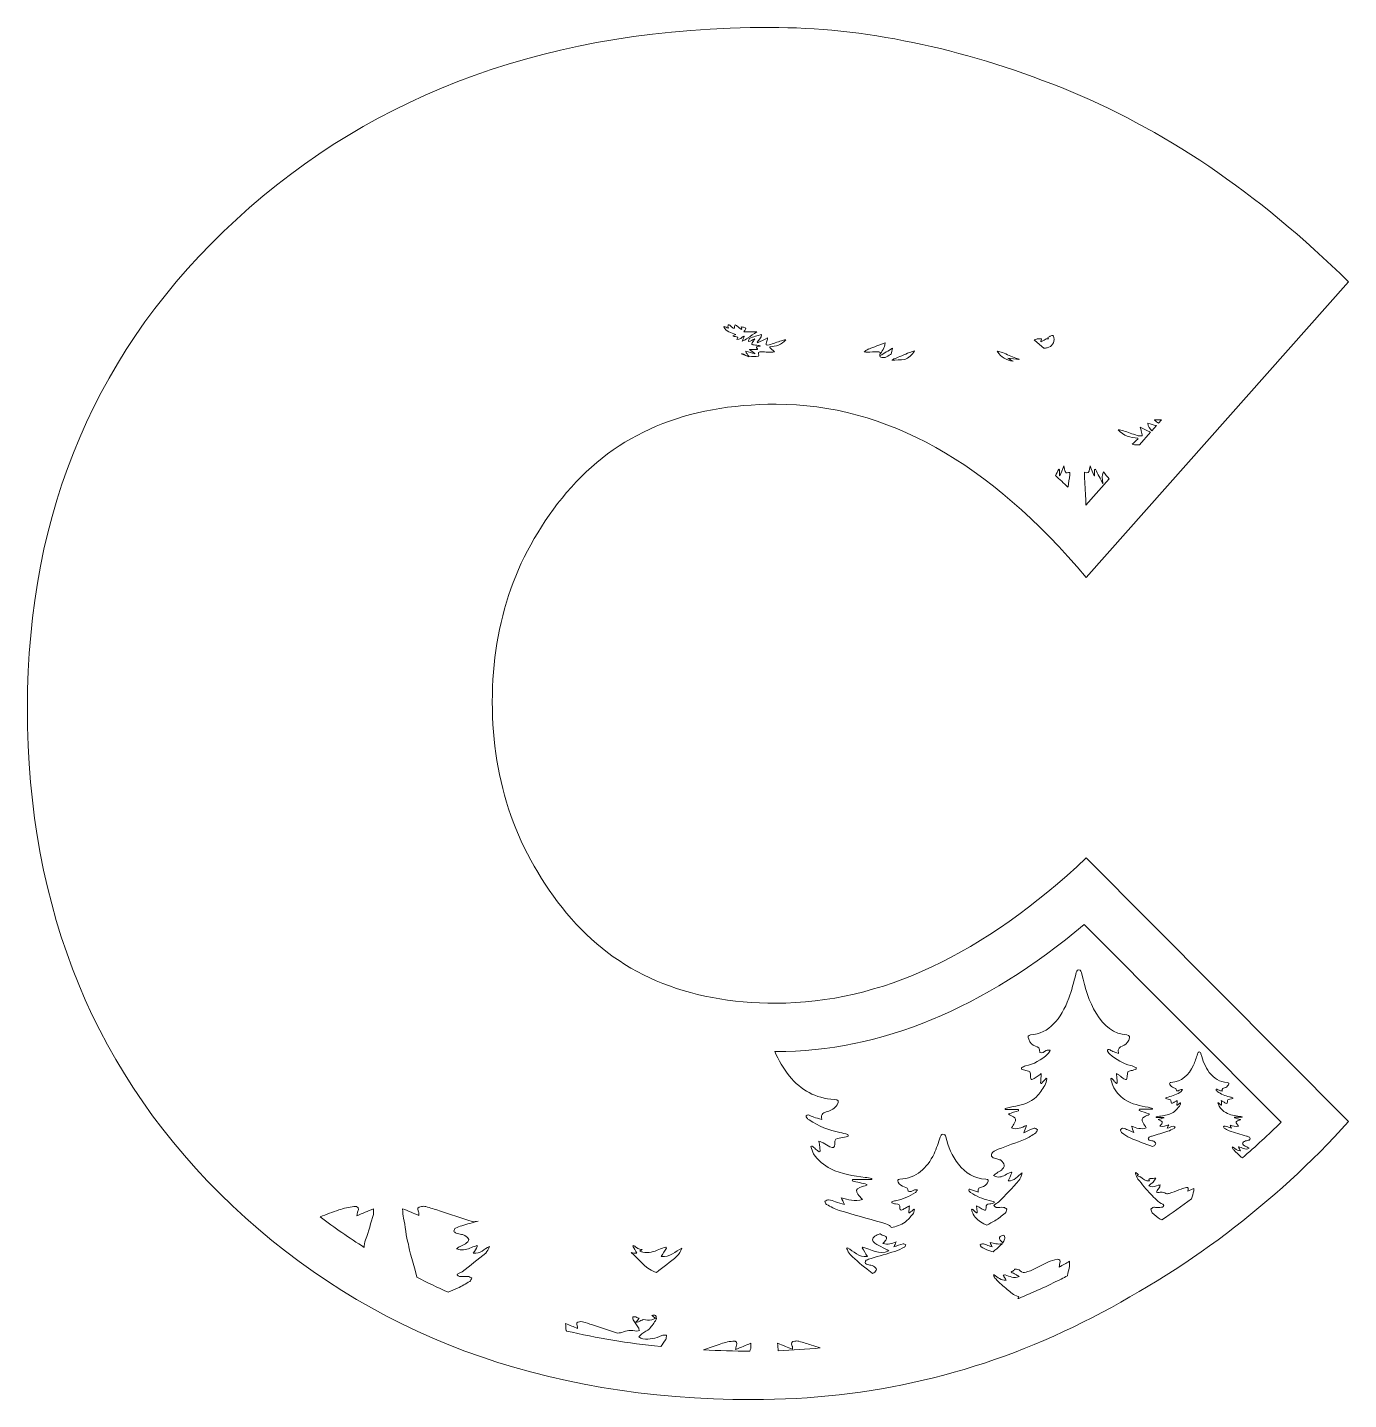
# Model space of a CAD drawing. Header units: millimetres. Extents: x 34 to 236, y -119 to -9.
# Drawn here: x 34.3 to 122.4, y -116.4 to -24.9 of the extents above; entities that cross this region are included whole.
import ezdxf

# ---------------------------------------------------------------- set-up
doc = ezdxf.new("R2010")
doc.units = ezdxf.units.MM
doc.header["$MEASUREMENT"] = 0
doc.layers.add('Layer 2', color=7, linetype='Continuous')

msp = doc.modelspace()

# ---------------------------------------------------------------- linework, layer by layer
at = {"layer": 'Layer 2', "lineweight": 0}
for points, knots in [([(84.255, -89.977), (78.249, -89.977), (73.592, -87.976), (70.285, -83.973), (66.977, -79.97), (65.323, -75.273), (65.323, -69.882), (65.323, -64.492), (66.977, -59.834), (70.285, -55.91), (73.592, -51.986), (78.249, -50.023), (84.255, -50.023), (91.567, -50.023), (98.465, -53.876), (104.95, -61.58), (104.95, -61.58), (122.446, -41.863), (122.446, -41.863), (116.396, -35.901), (110.009, -31.581), (103.285, -28.905), (96.561, -26.228), (90.087, -24.89), (83.863, -24.89), (69.414, -24.89), (57.543, -29.157), (48.252, -37.692), (38.959, -46.228), (34.314, -57.089), (34.314, -70.277), (34.314, -83.8), (38.873, -94.871), (47.991, -103.489), (57.108, -112.108), (68.674, -116.416), (82.688, -116.416), (90.522, -116.416), (97.867, -114.697), (104.722, -111.26), (111.576, -107.822), (117.484, -103.36), (122.446, -97.877), (122.446, -97.877), (104.95, -80.275), (104.95, -80.275), (98.117, -86.744), (91.218, -89.977), (84.255, -89.977)], [0, 0, 0, 0, 1, 1, 1, 2, 2, 2, 3, 3, 3, 4, 4, 4, 5, 5, 5, 6, 6, 6, 7, 7, 7, 8, 8, 8, 9, 9, 9, 10, 10, 10, 11, 11, 11, 12, 12, 12, 13, 13, 13, 14, 14, 14, 15, 15, 15, 16, 16, 16, 16]), ([(81.386, -45.486), (81.384, -45.474), (81.383, -45.463), (81.381, -45.451), (81.44, -45.422), (81.499, -45.394), (81.565, -45.361), (81.404, -45.304), (81.25, -45.257), (81.102, -45.194), (80.948, -45.128), (80.827, -45.023), (80.774, -44.859), (80.779, -44.851), (80.785, -44.843), (80.79, -44.834), (80.88, -44.872), (80.97, -44.91), (81.079, -44.956), (81.061, -44.904), (81.044, -44.875), (81.044, -44.846), (81.044, -44.803), (81.056, -44.76), (81.062, -44.717), (81.101, -44.73), (81.147, -44.733), (81.177, -44.757), (81.235, -44.803), (81.282, -44.865), (81.34, -44.911), (81.373, -44.937), (81.42, -44.946), (81.461, -44.963), (81.47, -44.925), (81.479, -44.887), (81.487, -44.849), (81.488, -44.843), (81.485, -44.836), (81.487, -44.831), (81.499, -44.797), (81.511, -44.764), (81.522, -44.73), (81.553, -44.741), (81.59, -44.746), (81.614, -44.765), (81.686, -44.821), (81.751, -44.884), (81.821, -44.941), (81.86, -44.973), (81.903, -45), (81.944, -45.029), (81.952, -45.023), (81.959, -45.017), (81.967, -45.011), (81.957, -44.964), (81.946, -44.915), (81.935, -44.865), (81.988, -44.874), (82.041, -44.881), (82.093, -44.892), (82.253, -44.926), (82.27, -44.971), (82.17, -45.095), (82.151, -45.12), (82.134, -45.147), (82.102, -45.192), (82.102, -45.192), (82.968, -45.192), (82.968, -45.192), (82.748, -45.339), (82.562, -45.464), (82.376, -45.588), (82.379, -45.595), (82.382, -45.601), (82.385, -45.607), (82.257, -45.688), (82.15, -45.787), (81.996, -45.817), (82.044, -45.7), (82.085, -45.598), (82.127, -45.496), (82.119, -45.491), (82.111, -45.486), (82.103, -45.481), (81.966, -45.58), (81.843, -45.707), (81.644, -45.701), (81.668, -45.643), (81.687, -45.595), (81.707, -45.543), (81.595, -45.523), (81.49, -45.504), (81.386, -45.486)], [0, 0, 0, 0, 1, 1, 1, 2, 2, 2, 3, 3, 3, 4, 4, 4, 5, 5, 5, 6, 6, 6, 7, 7, 7, 8, 8, 8, 9, 9, 9, 10, 10, 10, 11, 11, 11, 12, 12, 12, 13, 13, 13, 14, 14, 14, 15, 15, 15, 16, 16, 16, 17, 17, 17, 18, 18, 18, 19, 19, 19, 20, 20, 20, 21, 21, 21, 22, 22, 22, 23, 23, 23, 24, 24, 24, 25, 25, 25, 26, 26, 26, 27, 27, 27, 28, 28, 28, 29, 29, 29, 30, 30, 30, 31, 31, 31, 31]), ([(83.833, -46.199), (83.832, -46.214), (83.831, -46.229), (83.83, -46.244), (83.923, -46.326), (84.016, -46.409), (84.145, -46.523), (84.051, -46.538), (83.997, -46.554), (83.943, -46.553), (83.786, -46.551), (83.63, -46.541), (83.473, -46.536), (83.374, -46.532), (83.274, -46.526), (83.174, -46.531), (83.099, -46.536), (83.051, -46.569), (83.08, -46.664), (83.101, -46.732), (83.101, -46.783), (83.087, -46.824), (82.871, -46.832), (82.659, -46.847), (82.445, -46.861), (82.444, -46.86), (82.442, -46.86), (82.44, -46.86), (82.285, -46.818), (82.137, -46.753), (81.986, -46.694), (81.979, -46.675), (81.972, -46.654), (81.964, -46.629), (82.13, -46.71), (82.275, -46.78), (82.419, -46.85), (82.424, -46.842), (82.43, -46.833), (82.435, -46.824), (82.367, -46.719), (82.251, -46.638), (82.246, -46.485), (82.448, -46.546), (82.64, -46.604), (82.832, -46.661), (82.837, -46.65), (82.841, -46.638), (82.845, -46.627), (82.723, -46.546), (82.6, -46.465), (82.478, -46.384), (82.48, -46.378), (82.482, -46.373), (82.484, -46.367), (82.484, -46.367), (83.026, -46.367), (83.026, -46.367), (83.008, -46.341), (83.001, -46.328), (82.991, -46.316), (82.914, -46.219), (82.924, -46.194), (83.047, -46.171), (83.097, -46.161), (83.147, -46.152), (83.196, -46.143), (83.196, -46.135), (83.195, -46.127), (83.195, -46.12), (83.153, -46.112), (83.111, -46.103), (83.069, -46.099), (82.951, -46.085), (82.833, -46.078), (82.715, -46.06), (82.617, -46.045), (82.605, -46.009), (82.663, -45.929), (82.692, -45.889), (82.726, -45.851), (82.754, -45.81), (82.787, -45.761), (82.815, -45.71), (82.846, -45.659), (82.694, -45.711), (82.583, -45.833), (82.405, -45.841), (82.428, -45.764), (82.45, -45.694), (82.473, -45.618), (82.741, -45.535), (83.009, -45.453), (83.29, -45.366), (83.28, -45.604), (83.099, -45.725), (83.002, -45.89), (83.01, -45.902), (83.017, -45.914), (83.025, -45.926), (83.246, -45.819), (83.466, -45.711), (83.686, -45.604), (83.681, -45.71), (83.642, -45.794), (83.618, -45.882), (83.601, -45.942), (83.605, -46.008), (83.599, -46.071), (83.663, -46.07), (83.731, -46.084), (83.79, -46.065), (84.066, -45.978), (84.338, -45.879), (84.614, -45.789), (84.706, -45.759), (84.802, -45.742), (84.896, -45.719), (84.628, -46.072), (84.24, -46.156), (83.833, -46.199)], [0, 0, 0, 0, 1, 1, 1, 2, 2, 2, 3, 3, 3, 4, 4, 4, 5, 5, 5, 6, 6, 6, 7, 7, 7, 8, 8, 8, 9, 9, 9, 10, 10, 10, 11, 11, 11, 12, 12, 12, 13, 13, 13, 14, 14, 14, 15, 15, 15, 16, 16, 16, 17, 17, 17, 18, 18, 18, 19, 19, 19, 20, 20, 20, 21, 21, 21, 22, 22, 22, 23, 23, 23, 24, 24, 24, 25, 25, 25, 26, 26, 26, 27, 27, 27, 28, 28, 28, 29, 29, 29, 30, 30, 30, 31, 31, 31, 32, 32, 32, 33, 33, 33, 34, 34, 34, 35, 35, 35, 36, 36, 36, 37, 37, 37, 38, 38, 38, 39, 39, 39, 40, 40, 40, 40]), ([(102.346, -46.255), (102.274, -46.27), (102.2, -46.278), (102.127, -46.286), (102.114, -46.282), (102.101, -46.279), (102.089, -46.275), (102.09, -46.27), (102.092, -46.264), (102.094, -46.258), (101.883, -46.084), (101.673, -45.91), (101.463, -45.735), (101.538, -45.717), (101.607, -45.689), (101.669, -45.651), (101.669, -45.651), (101.963, -45.651), (101.963, -45.651), (101.948, -45.715), (101.932, -45.78), (101.913, -45.856), (102.021, -45.804), (102.085, -45.781), (102.14, -45.745), (102.187, -45.715), (102.232, -45.683), (102.278, -45.651), (102.278, -45.651), (102.431, -45.651), (102.431, -45.651), (102.413, -45.619), (102.401, -45.595), (102.391, -45.576), (102.443, -45.54), (102.494, -45.505), (102.547, -45.473), (102.692, -45.385), (102.762, -45.421), (102.789, -45.583), (102.842, -45.901), (102.66, -46.191), (102.346, -46.255)], [0, 0, 0, 0, 1, 1, 1, 2, 2, 2, 3, 3, 3, 4, 4, 4, 5, 5, 5, 6, 6, 6, 7, 7, 7, 8, 8, 8, 9, 9, 9, 10, 10, 10, 11, 11, 11, 12, 12, 12, 13, 13, 13, 14, 14, 14, 14]), ([(91.885, -46.702), (91.774, -46.778), (91.657, -46.844), (91.537, -46.906), (91.463, -46.909), (91.39, -46.91), (91.317, -46.907), (91.232, -46.903), (91.141, -46.848), (91.172, -46.724), (91.215, -46.55), (91.196, -46.521), (91.013, -46.525), (90.79, -46.531), (90.567, -46.547), (90.343, -46.553), (90.287, -46.555), (90.229, -46.537), (90.136, -46.522), (90.173, -46.489), (90.205, -46.46), (90.238, -46.431), (90.305, -46.401), (90.372, -46.369), (90.438, -46.336), (90.439, -46.338), (90.44, -46.34), (90.44, -46.342), (90.797, -46.205), (91.154, -46.067), (91.529, -45.923), (91.517, -46.287), (91.296, -46.473), (91.176, -46.727), (91.176, -46.727), (91.205, -46.782), (91.205, -46.782), (91.475, -46.617), (91.746, -46.452), (92.016, -46.287), (92.01, -46.437), (91.97, -46.557), (91.94, -46.681), (91.921, -46.685), (91.902, -46.69), (91.885, -46.702)], [0, 0, 0, 0, 1, 1, 1, 2, 2, 2, 3, 3, 3, 4, 4, 4, 5, 5, 5, 6, 6, 6, 7, 7, 7, 8, 8, 8, 9, 9, 9, 10, 10, 10, 11, 11, 11, 12, 12, 12, 13, 13, 13, 14, 14, 14, 15, 15, 15, 15]), ([(92.838, -47.044), (92.548, -47.05), (92.258, -47.068), (91.969, -47.091), (92.008, -47.067), (92.048, -47.047), (92.085, -47.022), (92.092, -47.017), (92.097, -47.01), (92.103, -47.004), (92.116, -47.002), (92.13, -47.001), (92.143, -46.996), (92.481, -46.861), (92.816, -46.71), (93.154, -46.572), (93.267, -46.526), (93.385, -46.499), (93.5, -46.464), (93.318, -46.765), (93.09, -46.938), (92.838, -47.044)], [0, 0, 0, 0, 1, 1, 1, 2, 2, 2, 3, 3, 3, 4, 4, 4, 5, 5, 5, 6, 6, 6, 7, 7, 7, 7]), ([(100.069, -47.152), (100.064, -47.154), (100.058, -47.156), (100.053, -47.158), (99.647, -47.082), (99.275, -46.915), (98.998, -46.489), (99.122, -46.499), (99.242, -46.527), (99.356, -46.575), (99.655, -46.698), (99.949, -46.839), (100.25, -46.954), (100.3, -46.974), (100.354, -46.98), (100.408, -46.985), (100.432, -47.002), (100.456, -47.019), (100.481, -47.036), (100.225, -47.004), (99.97, -46.972), (99.714, -46.94), (99.821, -47.035), (99.945, -47.095), (100.069, -47.152)], [0, 0, 0, 0, 1, 1, 1, 2, 2, 2, 3, 3, 3, 4, 4, 4, 5, 5, 5, 6, 6, 6, 7, 7, 7, 8, 8, 8, 8]), ([(109.778, -51.281), (109.682, -51.218), (109.587, -51.155), (109.492, -51.092), (109.496, -51.082), (109.5, -51.072), (109.504, -51.061), (109.504, -51.061), (109.972, -51.061), (109.972, -51.061), (109.972, -51.061), (109.778, -51.281), (109.778, -51.281)], [0, 0, 0, 0, 1, 1, 1, 2, 2, 2, 3, 3, 3, 4, 4, 4, 4]), ([(108.497, -52.725), (108.42, -52.728), (108.344, -52.732), (108.267, -52.734), (108.198, -52.736), (108.127, -52.714), (108.013, -52.696), (108.165, -52.56), (108.281, -52.455), (108.397, -52.35), (108.395, -52.332), (108.393, -52.313), (108.391, -52.295), (107.888, -52.252), (107.417, -52.141), (107.082, -51.73), (107.207, -51.738), (107.326, -51.761), (107.441, -51.799), (107.739, -51.898), (108.034, -52.01), (108.335, -52.102), (108.444, -52.136), (108.567, -52.127), (108.683, -52.138), (108.661, -52.028), (108.642, -51.916), (108.615, -51.807), (108.597, -51.733), (108.569, -51.66), (108.533, -51.55), (108.788, -51.674), (109.013, -51.784), (109.236, -51.892), (109.236, -51.892), (108.497, -52.725), (108.497, -52.725)], [0, 0, 0, 0, 1, 1, 1, 2, 2, 2, 3, 3, 3, 4, 4, 4, 5, 5, 5, 6, 6, 6, 7, 7, 7, 8, 8, 8, 9, 9, 9, 10, 10, 10, 11, 11, 11, 12, 12, 12, 12]), ([(109.322, -51.794), (109.202, -51.648), (109.068, -51.506), (109.06, -51.28), (109.253, -51.339), (109.441, -51.395), (109.627, -51.451), (109.627, -51.451), (109.322, -51.794), (109.322, -51.794)], [0, 0, 0, 0, 1, 1, 1, 2, 2, 2, 3, 3, 3, 3]), ([(103.857, -54.739), (103.817, -55.004), (103.768, -55.268), (103.731, -55.533), (103.729, -55.541), (103.729, -55.547), (103.728, -55.555), (103.451, -55.29), (103.172, -55.039), (102.893, -54.786), (102.966, -54.644), (103.039, -54.502), (103.112, -54.361), (103.131, -54.367), (103.15, -54.374), (103.169, -54.381), (103.169, -54.381), (103.169, -54.788), (103.169, -54.788), (103.178, -54.79), (103.187, -54.792), (103.196, -54.795), (103.279, -54.592), (103.362, -54.389), (103.462, -54.143), (103.496, -54.299), (103.507, -54.41), (103.544, -54.512), (103.605, -54.682), (103.743, -54.546), (103.859, -54.567), (103.859, -54.628), (103.866, -54.685), (103.857, -54.739)], [0, 0, 0, 0, 1, 1, 1, 2, 2, 2, 3, 3, 3, 4, 4, 4, 5, 5, 5, 6, 6, 6, 7, 7, 7, 8, 8, 8, 9, 9, 9, 10, 10, 10, 11, 11, 11, 11]), ([(104.928, -56.746), (104.923, -56.726), (104.82, -54.617), (104.824, -54.554), (105.106, -54.625), (105.125, -54.611), (105.17, -54.336), (105.179, -54.285), (105.192, -54.235), (105.212, -54.143), (105.314, -54.394), (105.396, -54.596), (105.478, -54.799), (105.488, -54.796), (105.497, -54.793), (105.507, -54.789), (105.507, -54.789), (105.507, -54.379), (105.507, -54.379), (105.525, -54.373), (105.543, -54.367), (105.561, -54.361), (105.727, -54.682), (105.892, -55.004), (106.057, -55.325), (106.036, -55.07), (105.952, -54.824), (106.087, -54.535), (106.222, -54.696), (106.35, -54.85), (106.476, -55.001), (106.476, -55.001), (104.928, -56.746), (104.928, -56.746)], [0, 0, 0, 0, 1, 1, 1, 2, 2, 2, 3, 3, 3, 4, 4, 4, 5, 5, 5, 6, 6, 6, 7, 7, 7, 8, 8, 8, 9, 9, 9, 10, 10, 10, 11, 11, 11, 11]), ([(115.361, -100.3), (115.338, -100.28), (115.315, -100.259), (115.291, -100.24), (115.113, -100.095), (114.948, -99.932), (114.785, -99.769), (114.739, -99.722), (114.718, -99.647), (114.686, -99.585), (114.694, -99.579), (114.702, -99.574), (114.71, -99.568), (114.872, -99.673), (115.004, -99.846), (115.24, -99.827), (115.19, -99.733), (115.147, -99.653), (115.104, -99.574), (115.11, -99.566), (115.115, -99.559), (115.121, -99.551), (115.34, -99.608), (115.545, -99.787), (115.816, -99.658), (115.749, -99.619), (115.706, -99.592), (115.661, -99.566), (115.586, -99.524), (115.505, -99.493), (115.438, -99.44), (115.358, -99.376), (115.363, -99.297), (115.443, -99.233), (115.481, -99.203), (115.528, -99.183), (115.575, -99.168), (115.652, -99.144), (115.734, -99.133), (115.811, -99.106), (115.843, -99.095), (115.892, -99.056), (115.89, -99.033), (115.887, -98.992), (115.86, -98.939), (115.828, -98.919), (115.767, -98.881), (115.697, -98.859), (115.628, -98.838), (115.246, -98.72), (114.863, -98.609), (114.483, -98.485), (114.366, -98.446), (114.258, -98.377), (114.15, -98.313), (114.126, -98.299), (114.119, -98.253), (114.104, -98.221), (114.137, -98.204), (114.173, -98.171), (114.204, -98.175), (114.267, -98.184), (114.328, -98.213), (114.39, -98.234), (114.465, -98.259), (114.539, -98.286), (114.63, -98.318), (114.593, -98.236), (114.566, -98.177), (114.539, -98.118), (114.729, -98.176), (114.905, -98.226), (115.113, -98.173), (115.058, -98.104), (115.02, -98.061), (114.988, -98.014), (114.924, -97.921), (114.939, -97.866), (115.04, -97.823), (115.102, -97.796), (115.165, -97.775), (115.228, -97.751), (115.227, -97.744), (115.227, -97.738), (115.226, -97.731), (115.096, -97.697), (114.966, -97.663), (114.836, -97.629), (114.838, -97.616), (114.84, -97.602), (114.842, -97.589), (114.842, -97.589), (115.356, -97.589), (115.356, -97.589), (115.357, -97.579), (115.357, -97.57), (115.358, -97.56), (115.299, -97.549), (115.24, -97.537), (115.181, -97.527), (114.868, -97.477), (114.553, -97.436), (114.266, -97.279), (114.077, -97.175), (113.912, -97.042), (113.805, -96.843), (113.771, -96.779), (113.756, -96.704), (113.733, -96.635), (113.744, -96.629), (113.754, -96.623), (113.765, -96.617), (113.795, -96.647), (113.825, -96.677), (113.856, -96.705), (113.887, -96.733), (113.919, -96.759), (113.951, -96.786), (113.959, -96.779), (113.968, -96.773), (113.976, -96.766), (113.974, -96.722), (113.974, -96.678), (113.97, -96.634), (113.965, -96.588), (113.957, -96.542), (113.947, -96.473), (113.998, -96.498), (114.031, -96.512), (114.061, -96.529), (114.121, -96.565), (114.178, -96.606), (114.239, -96.637), (114.333, -96.686), (114.363, -96.665), (114.367, -96.559), (114.372, -96.417), (114.393, -96.398), (114.528, -96.382), (114.594, -96.374), (114.658, -96.349), (114.723, -96.333), (114.723, -96.316), (114.723, -96.3), (114.723, -96.284), (114.65, -96.263), (114.578, -96.237), (114.505, -96.222), (114.208, -96.164), (113.939, -96.036), (113.689, -95.861), (113.664, -95.844), (113.64, -95.825), (113.622, -95.801), (113.61, -95.786), (113.599, -95.753), (113.607, -95.74), (113.615, -95.725), (113.647, -95.711), (113.664, -95.717), (113.713, -95.733), (113.758, -95.763), (113.807, -95.78), (113.87, -95.803), (113.936, -95.82), (114.024, -95.846), (113.986, -95.673), (114.083, -95.644), (114.172, -95.619), (114.282, -95.587), (114.369, -95.528), (114.429, -95.426), (114.49, -95.323), (114.467, -95.271), (114.355, -95.265), (113.856, -95.238), (113.465, -94.994), (113.158, -94.589), (112.883, -94.226), (112.717, -93.806), (112.602, -93.361), (112.585, -93.294), (112.564, -93.23), (112.485, -93.231), (112.406, -93.232), (112.391, -93.299), (112.369, -93.363), (112.281, -93.616), (112.209, -93.878), (112.095, -94.117), (111.783, -94.77), (111.329, -95.226), (110.596, -95.266), (110.51, -95.271), (110.488, -95.319), (110.53, -95.401), (110.586, -95.514), (110.675, -95.583), (110.793, -95.616), (110.886, -95.641), (110.981, -95.673), (110.959, -95.812), (111.06, -95.855), (111.131, -95.792), (111.211, -95.756), (111.257, -95.736), (111.316, -95.744), (111.369, -95.74), (111.34, -95.781), (111.319, -95.834), (111.281, -95.861), (111.015, -96.051), (110.726, -96.18), (110.408, -96.235), (110.354, -96.245), (110.302, -96.27), (110.249, -96.289), (110.249, -96.303), (110.248, -96.316), (110.248, -96.33), (110.304, -96.347), (110.359, -96.372), (110.416, -96.38), (110.592, -96.403), (110.595, -96.4), (110.604, -96.581), (110.608, -96.654), (110.638, -96.678), (110.698, -96.651), (110.754, -96.626), (110.807, -96.59), (110.861, -96.559), (110.909, -96.533), (110.957, -96.507), (111.019, -96.472), (111.01, -96.587), (111.003, -96.679), (110.995, -96.771), (111.005, -96.776), (111.015, -96.781), (111.025, -96.785), (111.088, -96.729), (111.151, -96.673), (111.214, -96.616), (111.223, -96.623), (111.233, -96.631), (111.242, -96.638), (111.218, -96.707), (111.208, -96.789), (111.165, -96.842), (111.062, -96.969), (110.957, -97.102), (110.83, -97.198), (110.594, -97.377), (110.315, -97.444), (110.032, -97.488), (109.892, -97.509), (109.753, -97.535), (109.614, -97.559), (109.614, -97.571), (109.615, -97.583), (109.616, -97.595), (109.616, -97.595), (110.132, -97.595), (110.132, -97.595), (110.133, -97.607), (110.134, -97.62), (110.135, -97.632), (110.005, -97.665), (109.875, -97.697), (109.745, -97.73), (109.774, -97.762), (109.802, -97.775), (109.831, -97.786), (109.865, -97.799), (109.9, -97.809), (109.933, -97.823), (110.033, -97.867), (110.048, -97.921), (109.984, -98.015), (109.95, -98.064), (109.912, -98.109), (109.864, -98.169), (110.071, -98.236), (110.247, -98.163), (110.446, -98.095), (110.406, -98.181), (110.379, -98.24), (110.341, -98.321), (110.489, -98.268), (110.613, -98.216), (110.741, -98.181), (110.777, -98.17), (110.826, -98.206), (110.869, -98.221), (110.848, -98.257), (110.836, -98.31), (110.806, -98.326), (110.669, -98.398), (110.532, -98.474), (110.387, -98.522), (110.042, -98.635), (109.691, -98.732), (109.344, -98.838), (109.272, -98.86), (109.199, -98.885), (109.135, -98.924), (109.106, -98.942), (109.083, -98.995), (109.081, -99.033), (109.08, -99.056), (109.123, -99.092), (109.152, -99.103), (109.21, -99.125), (109.272, -99.134), (109.332, -99.15), (109.373, -99.161), (109.421, -99.163), (109.453, -99.188), (109.504, -99.229), (109.573, -99.282), (109.58, -99.337), (109.585, -99.382), (109.518, -99.449), (109.469, -99.487), (109.439, -99.51), (109.404, -99.527), (109.369, -99.542), (108.87, -99.354), (108.37, -99.168), (107.875, -98.965), (107.675, -98.884), (107.49, -98.735), (107.305, -98.6), (107.263, -98.57), (107.251, -98.47), (107.225, -98.402), (107.283, -98.367), (107.344, -98.296), (107.397, -98.305), (107.506, -98.324), (107.61, -98.385), (107.716, -98.43), (107.844, -98.485), (107.971, -98.542), (108.127, -98.61), (108.063, -98.434), (108.017, -98.309), (107.972, -98.184), (108.297, -98.307), (108.598, -98.415), (108.955, -98.3), (108.86, -98.153), (108.795, -98.062), (108.74, -97.962), (108.631, -97.763), (108.657, -97.646), (108.829, -97.553), (108.934, -97.497), (109.043, -97.451), (109.15, -97.4), (109.149, -97.386), (109.149, -97.372), (109.148, -97.357), (108.925, -97.285), (108.702, -97.213), (108.479, -97.14), (108.483, -97.111), (108.486, -97.083), (108.49, -97.054), (108.49, -97.054), (109.37, -97.054), (109.37, -97.054), (109.37, -97.054), (109.374, -96.992), (109.374, -96.992), (109.272, -96.968), (109.172, -96.942), (109.07, -96.922), (108.535, -96.814), (107.996, -96.728), (107.504, -96.392), (107.18, -96.171), (106.897, -95.887), (106.715, -95.461), (106.657, -95.326), (106.631, -95.166), (106.591, -95.018), (106.609, -95.005), (106.628, -94.993), (106.646, -94.98), (106.698, -95.043), (106.748, -95.108), (106.801, -95.167), (106.854, -95.227), (106.91, -95.283), (106.965, -95.34), (106.979, -95.326), (106.993, -95.312), (107.007, -95.297), (107.003, -95.204), (107.003, -95.11), (106.996, -95.017), (106.989, -94.917), (106.974, -94.819), (106.958, -94.673), (107.045, -94.726), (107.101, -94.755), (107.152, -94.793), (107.255, -94.868), (107.353, -94.955), (107.458, -95.023), (107.618, -95.127), (107.671, -95.083), (107.677, -94.856), (107.684, -94.553), (107.721, -94.511), (107.952, -94.477), (108.065, -94.46), (108.176, -94.408), (108.287, -94.372), (108.287, -94.338), (108.286, -94.303), (108.286, -94.268), (108.161, -94.224), (108.039, -94.168), (107.912, -94.137), (107.404, -94.013), (106.944, -93.739), (106.515, -93.366), (106.473, -93.33), (106.431, -93.29), (106.4, -93.239), (106.38, -93.205), (106.362, -93.136), (106.375, -93.107), (106.389, -93.075), (106.445, -93.047), (106.472, -93.058), (106.556, -93.093), (106.634, -93.156), (106.717, -93.193), (106.827, -93.243), (106.939, -93.278), (107.09, -93.334), (107.024, -92.964), (107.191, -92.903), (107.343, -92.849), (107.53, -92.782), (107.679, -92.655), (107.783, -92.438), (107.888, -92.218), (107.847, -92.106), (107.655, -92.093), (106.802, -92.037), (106.133, -91.516), (105.607, -90.651), (105.136, -89.877), (104.852, -88.98), (104.655, -88.03), (104.625, -87.888), (104.59, -87.751), (104.454, -87.753), (104.318, -87.754), (104.294, -87.898), (104.256, -88.034), (104.105, -88.574), (103.981, -89.133), (103.786, -89.644), (103.253, -91.037), (102.474, -92.011), (101.22, -92.097), (101.072, -92.107), (101.035, -92.208), (101.106, -92.384), (101.203, -92.625), (101.355, -92.773), (101.557, -92.842), (101.717, -92.897), (101.879, -92.966), (101.842, -93.262), (102.014, -93.353), (102.135, -93.219), (102.272, -93.143), (102.352, -93.098), (102.452, -93.117), (102.544, -93.107), (102.494, -93.195), (102.457, -93.308), (102.393, -93.365), (101.938, -93.771), (101.442, -94.046), (100.898, -94.165), (100.805, -94.185), (100.716, -94.24), (100.625, -94.279), (100.625, -94.308), (100.625, -94.338), (100.625, -94.368), (100.72, -94.404), (100.815, -94.457), (100.912, -94.473), (101.214, -94.523), (101.218, -94.517), (101.234, -94.904), (101.24, -95.059), (101.292, -95.109), (101.394, -95.052), (101.491, -94.998), (101.581, -94.922), (101.674, -94.856), (101.756, -94.799), (101.837, -94.744), (101.944, -94.67), (101.929, -94.915), (101.916, -95.112), (101.904, -95.308), (101.921, -95.319), (101.938, -95.329), (101.955, -95.339), (102.062, -95.219), (102.17, -95.098), (102.277, -94.978), (102.294, -94.993), (102.31, -95.008), (102.327, -95.024), (102.284, -95.171), (102.267, -95.347), (102.194, -95.46), (102.018, -95.732), (101.837, -96.014), (101.62, -96.22), (101.217, -96.601), (100.739, -96.745), (100.254, -96.838), (100.015, -96.884), (99.777, -96.939), (99.538, -96.99), (99.539, -97.015), (99.54, -97.041), (99.542, -97.067), (99.542, -97.067), (100.426, -97.067), (100.426, -97.067), (100.428, -97.093), (100.43, -97.12), (100.431, -97.146), (100.208, -97.216), (99.986, -97.285), (99.763, -97.355), (99.812, -97.423), (99.861, -97.45), (99.91, -97.474), (99.968, -97.502), (100.028, -97.522), (100.084, -97.554), (100.256, -97.648), (100.281, -97.762), (100.171, -97.963), (100.114, -98.067), (100.048, -98.163), (99.967, -98.293), (100.321, -98.436), (100.623, -98.279), (100.964, -98.134), (100.895, -98.318), (100.847, -98.444), (100.783, -98.617), (101.036, -98.502), (101.248, -98.392), (101.467, -98.317), (101.531, -98.295), (101.613, -98.372), (101.687, -98.403), (101.652, -98.48), (101.631, -98.593), (101.58, -98.626), (101.346, -98.78), (101.111, -98.943), (100.862, -99.044), (100.271, -99.286), (99.671, -99.494), (99.076, -99.72), (98.953, -99.767), (98.828, -99.821), (98.718, -99.903), (98.668, -99.941), (98.629, -100.055), (98.626, -100.137), (98.624, -100.185), (98.697, -100.261), (98.747, -100.286), (98.846, -100.333), (98.953, -100.352), (99.056, -100.386), (99.126, -100.408), (99.208, -100.413), (99.262, -100.467), (99.35, -100.555), (99.468, -100.667), (99.48, -100.785), (99.489, -100.881), (99.374, -101.024), (99.291, -101.104), (99.199, -101.195), (99.079, -101.234), (98.975, -101.304), (98.91, -101.348), (98.851, -101.407), (98.764, -101.481), (98.83, -101.515), (98.858, -101.536), (98.889, -101.546), (99.154, -101.626), (99.396, -101.531), (99.635, -101.386), (99.734, -101.326), (99.842, -101.287), (99.945, -101.239), (99.955, -101.259), (99.964, -101.279), (99.973, -101.3), (99.899, -101.466), (99.826, -101.632), (99.739, -101.829), (100.145, -101.872), (100.376, -101.499), (100.676, -101.3), (100.619, -101.491), (100.562, -101.689), (100.455, -101.807), (100.011, -102.3), (99.553, -102.771), (99.097, -103.245), (99.051, -103.294), (98.983, -103.304), (98.929, -103.343), (98.88, -103.378), (98.836, -103.428), (98.79, -103.471), (98.842, -103.517), (98.893, -103.598), (98.947, -103.602), (99.107, -103.614), (99.27, -103.581), (99.431, -103.595), (99.509, -103.602), (99.583, -103.674), (99.66, -103.716), (99.62, -103.805), (99.596, -103.928), (99.537, -103.976), (99.311, -104.162), (99.081, -104.345), (98.839, -104.488), (98.665, -104.591), (98.489, -104.686), (98.312, -104.78), (98.245, -104.752), (98.177, -104.728), (98.112, -104.693), (97.823, -104.54), (97.571, -104.343), (97.408, -104.048), (97.356, -103.955), (97.333, -103.844), (97.297, -103.741), (97.314, -103.733), (97.33, -103.724), (97.347, -103.716), (97.393, -103.759), (97.437, -103.804), (97.485, -103.845), (97.532, -103.887), (97.582, -103.925), (97.631, -103.965), (97.643, -103.955), (97.656, -103.945), (97.668, -103.935), (97.665, -103.87), (97.665, -103.805), (97.659, -103.741), (97.652, -103.672), (97.639, -103.604), (97.625, -103.502), (97.703, -103.539), (97.752, -103.559), (97.798, -103.586), (97.89, -103.637), (97.977, -103.698), (98.071, -103.745), (98.214, -103.817), (98.261, -103.786), (98.266, -103.629), (98.273, -103.419), (98.306, -103.391), (98.512, -103.367), (98.613, -103.355), (98.711, -103.319), (98.811, -103.294), (98.81, -103.27), (98.81, -103.246), (98.81, -103.222), (98.699, -103.191), (98.589, -103.153), (98.476, -103.131), (98.023, -103.045), (97.613, -102.856), (97.23, -102.598), (97.192, -102.573), (97.155, -102.544), (97.127, -102.509), (97.109, -102.486), (97.093, -102.438), (97.104, -102.418), (97.117, -102.396), (97.167, -102.376), (97.191, -102.384), (97.266, -102.408), (97.335, -102.452), (97.41, -102.478), (97.508, -102.512), (97.608, -102.536), (97.742, -102.575), (97.684, -102.319), (97.832, -102.277), (97.968, -102.239), (98.136, -102.193), (98.269, -102.105), (98.361, -101.955), (98.455, -101.802), (98.419, -101.724), (98.247, -101.716), (97.485, -101.677), (96.889, -101.316), (96.419, -100.717), (95.998, -100.181), (95.745, -99.559), (95.569, -98.901), (95.543, -98.803), (95.512, -98.708), (95.39, -98.709), (95.269, -98.71), (95.247, -98.809), (95.213, -98.904), (95.079, -99.278), (94.968, -99.665), (94.794, -100.019), (94.318, -100.984), (93.624, -101.659), (92.504, -101.718), (92.372, -101.725), (92.339, -101.795), (92.403, -101.917), (92.489, -102.084), (92.625, -102.187), (92.805, -102.235), (92.948, -102.273), (93.092, -102.32), (93.059, -102.525), (93.212, -102.588), (93.321, -102.496), (93.443, -102.443), (93.514, -102.412), (93.604, -102.425), (93.685, -102.418), (93.641, -102.479), (93.608, -102.557), (93.551, -102.597), (93.145, -102.878), (92.702, -103.068), (92.217, -103.151), (92.134, -103.165), (92.055, -103.203), (91.973, -103.23), (91.973, -103.25), (91.973, -103.271), (91.973, -103.291), (92.058, -103.316), (92.142, -103.353), (92.23, -103.364), (92.499, -103.399), (92.502, -103.395), (92.517, -103.662), (92.522, -103.77), (92.569, -103.805), (92.659, -103.765), (92.746, -103.728), (92.826, -103.675), (92.91, -103.63), (92.982, -103.59), (93.055, -103.552), (93.151, -103.501), (93.137, -103.67), (93.125, -103.806), (93.114, -103.943), (93.13, -103.95), (93.145, -103.957), (93.16, -103.964), (93.256, -103.881), (93.352, -103.797), (93.448, -103.714), (93.462, -103.724), (93.477, -103.735), (93.492, -103.746), (93.454, -103.847), (93.438, -103.97), (93.373, -104.048), (93.216, -104.236), (93.055, -104.431), (92.861, -104.574), (92.583, -104.778), (92.265, -104.883), (91.935, -104.95), (91.906, -104.886), (91.863, -104.825), (91.811, -104.796), (91.66, -104.709), (91.483, -104.658), (91.312, -104.609), (90.36, -104.338), (89.402, -104.083), (88.454, -103.797), (88.163, -103.709), (87.893, -103.549), (87.623, -103.404), (87.563, -103.371), (87.545, -103.264), (87.508, -103.191), (87.591, -103.153), (87.68, -103.076), (87.758, -103.086), (87.916, -103.106), (88.069, -103.172), (88.223, -103.221), (88.409, -103.28), (88.594, -103.341), (88.822, -103.415), (88.728, -103.225), (88.662, -103.09), (88.595, -102.955), (89.07, -103.088), (89.508, -103.204), (90.028, -103.081), (89.891, -102.922), (89.796, -102.824), (89.716, -102.716), (89.556, -102.502), (89.594, -102.376), (89.845, -102.276), (89.998, -102.215), (90.157, -102.166), (90.313, -102.111), (90.312, -102.096), (90.311, -102.08), (90.31, -102.065), (89.985, -101.987), (89.66, -101.909), (89.335, -101.831), (89.34, -101.8), (89.345, -101.769), (89.351, -101.738), (89.351, -101.738), (90.633, -101.738), (90.633, -101.738), (90.635, -101.716), (90.637, -101.693), (90.639, -101.671), (90.491, -101.646), (90.344, -101.618), (90.197, -101.596), (89.416, -101.48), (88.63, -101.387), (87.913, -101.025), (87.442, -100.786), (87.029, -100.481), (86.763, -100.022), (86.679, -99.876), (86.642, -99.704), (86.583, -99.544), (86.61, -99.531), (86.637, -99.517), (86.664, -99.504), (86.739, -99.571), (86.812, -99.641), (86.889, -99.706), (86.967, -99.77), (87.048, -99.83), (87.128, -99.892), (87.128, -99.892), (87.189, -99.846), (87.189, -99.846), (87.184, -99.745), (87.184, -99.643), (87.173, -99.543), (87.162, -99.436), (87.142, -99.33), (87.118, -99.173), (87.245, -99.23), (87.326, -99.261), (87.401, -99.302), (87.551, -99.382), (87.693, -99.477), (87.847, -99.55), (88.08, -99.662), (88.156, -99.614), (88.165, -99.37), (88.177, -99.043), (88.23, -98.999), (88.567, -98.962), (88.732, -98.944), (88.892, -98.888), (89.055, -98.849), (89.054, -98.812), (89.054, -98.774), (89.053, -98.736), (88.872, -98.689), (88.693, -98.629), (88.509, -98.595), (87.768, -98.462), (87.098, -98.167), (86.473, -97.765), (86.412, -97.726), (86.35, -97.683), (86.305, -97.628), (86.275, -97.591), (86.249, -97.517), (86.268, -97.486), (86.289, -97.451), (86.37, -97.421), (86.41, -97.433), (86.533, -97.471), (86.645, -97.538), (86.767, -97.579), (86.926, -97.632), (87.091, -97.67), (87.31, -97.73), (87.215, -97.331), (87.457, -97.266), (87.679, -97.207), (87.952, -97.135), (88.169, -96.998), (88.32, -96.765), (88.473, -96.528), (88.414, -96.407), (88.135, -96.393), (86.89, -96.333), (85.916, -95.771), (85.148, -94.84), (84.734, -94.336), (84.42, -93.784), (84.172, -93.2), (84.2, -93.2), (84.227, -93.202), (84.255, -93.202), (91.22, -93.202), (98.126, -90.35), (104.818, -84.717), (104.818, -84.717), (117.943, -97.921), (117.943, -97.921), (117.111, -98.742), (116.245, -99.53), (115.361, -100.3)], [0, 0, 0, 0, 1, 1, 1, 2, 2, 2, 3, 3, 3, 4, 4, 4, 5, 5, 5, 6, 6, 6, 7, 7, 7, 8, 8, 8, 9, 9, 9, 10, 10, 10, 11, 11, 11, 12, 12, 12, 13, 13, 13, 14, 14, 14, 15, 15, 15, 16, 16, 16, 17, 17, 17, 18, 18, 18, 19, 19, 19, 20, 20, 20, 21, 21, 21, 22, 22, 22, 23, 23, 23, 24, 24, 24, 25, 25, 25, 26, 26, 26, 27, 27, 27, 28, 28, 28, 29, 29, 29, 30, 30, 30, 31, 31, 31, 32, 32, 32, 33, 33, 33, 34, 34, 34, 35, 35, 35, 36, 36, 36, 37, 37, 37, 38, 38, 38, 39, 39, 39, 40, 40, 40, 41, 41, 41, 42, 42, 42, 43, 43, 43, 44, 44, 44, 45, 45, 45, 46, 46, 46, 47, 47, 47, 48, 48, 48, 49, 49, 49, 50, 50, 50, 51, 51, 51, 52, 52, 52, 53, 53, 53, 54, 54, 54, 55, 55, 55, 56, 56, 56, 57, 57, 57, 58, 58, 58, 59, 59, 59, 60, 60, 60, 61, 61, 61, 62, 62, 62, 63, 63, 63, 64, 64, 64, 65, 65, 65, 66, 66, 66, 67, 67, 67, 68, 68, 68, 69, 69, 69, 70, 70, 70, 71, 71, 71, 72, 72, 72, 73, 73, 73, 74, 74, 74, 75, 75, 75, 76, 76, 76, 77, 77, 77, 78, 78, 78, 79, 79, 79, 80, 80, 80, 81, 81, 81, 82, 82, 82, 83, 83, 83, 84, 84, 84, 85, 85, 85, 86, 86, 86, 87, 87, 87, 88, 88, 88, 89, 89, 89, 90, 90, 90, 91, 91, 91, 92, 92, 92, 93, 93, 93, 94, 94, 94, 95, 95, 95, 96, 96, 96, 97, 97, 97, 98, 98, 98, 99, 99, 99, 100, 100, 100, 101, 101, 101, 102, 102, 102, 103, 103, 103, 104, 104, 104, 105, 105, 105, 106, 106, 106, 107, 107, 107, 108, 108, 108, 109, 109, 109, 110, 110, 110, 111, 111, 111, 112, 112, 112, 113, 113, 113, 114, 114, 114, 115, 115, 115, 116, 116, 116, 117, 117, 117, 118, 118, 118, 119, 119, 119, 120, 120, 120, 121, 121, 121, 122, 122, 122, 123, 123, 123, 124, 124, 124, 125, 125, 125, 126, 126, 126, 127, 127, 127, 128, 128, 128, 129, 129, 129, 130, 130, 130, 131, 131, 131, 132, 132, 132, 133, 133, 133, 134, 134, 134, 135, 135, 135, 136, 136, 136, 137, 137, 137, 138, 138, 138, 139, 139, 139, 140, 140, 140, 141, 141, 141, 142, 142, 142, 143, 143, 143, 144, 144, 144, 145, 145, 145, 146, 146, 146, 147, 147, 147, 148, 148, 148, 149, 149, 149, 150, 150, 150, 151, 151, 151, 152, 152, 152, 153, 153, 153, 154, 154, 154, 155, 155, 155, 156, 156, 156, 157, 157, 157, 158, 158, 158, 159, 159, 159, 160, 160, 160, 161, 161, 161, 162, 162, 162, 163, 163, 163, 164, 164, 164, 165, 165, 165, 166, 166, 166, 167, 167, 167, 168, 168, 168, 169, 169, 169, 170, 170, 170, 171, 171, 171, 172, 172, 172, 173, 173, 173, 174, 174, 174, 175, 175, 175, 176, 176, 176, 177, 177, 177, 178, 178, 178, 179, 179, 179, 180, 180, 180, 181, 181, 181, 182, 182, 182, 183, 183, 183, 184, 184, 184, 185, 185, 185, 186, 186, 186, 187, 187, 187, 188, 188, 188, 189, 189, 189, 190, 190, 190, 191, 191, 191, 192, 192, 192, 193, 193, 193, 194, 194, 194, 195, 195, 195, 196, 196, 196, 197, 197, 197, 198, 198, 198, 199, 199, 199, 200, 200, 200, 201, 201, 201, 202, 202, 202, 203, 203, 203, 204, 204, 204, 205, 205, 205, 206, 206, 206, 207, 207, 207, 208, 208, 208, 209, 209, 209, 210, 210, 210, 211, 211, 211, 212, 212, 212, 213, 213, 213, 214, 214, 214, 215, 215, 215, 216, 216, 216, 217, 217, 217, 218, 218, 218, 219, 219, 219, 220, 220, 220, 221, 221, 221, 222, 222, 222, 223, 223, 223, 224, 224, 224, 225, 225, 225, 226, 226, 226, 227, 227, 227, 228, 228, 228, 229, 229, 229, 230, 230, 230, 231, 231, 231, 232, 232, 232, 233, 233, 233, 234, 234, 234, 235, 235, 235, 236, 236, 236, 237, 237, 237, 238, 238, 238, 239, 239, 239, 240, 240, 240, 241, 241, 241, 242, 242, 242, 243, 243, 243, 244, 244, 244, 245, 245, 245, 246, 246, 246, 247, 247, 247, 248, 248, 248, 249, 249, 249, 250, 250, 250, 251, 251, 251, 252, 252, 252, 253, 253, 253, 254, 254, 254, 255, 255, 255, 256, 256, 256, 257, 257, 257, 258, 258, 258, 259, 259, 259, 260, 260, 260, 261, 261, 261, 262, 262, 262, 263, 263, 263, 264, 264, 264, 265, 265, 265, 266, 266, 266, 267, 267, 267, 268, 268, 268, 269, 269, 269, 270, 270, 270, 271, 271, 271, 272, 272, 272, 273, 273, 273, 274, 274, 274, 275, 275, 275, 276, 276, 276, 277, 277, 277, 278, 278, 278, 279, 279, 279, 280, 280, 280, 281, 281, 281, 282, 282, 282, 283, 283, 283, 284, 284, 284, 285, 285, 285, 286, 286, 286, 287, 287, 287, 288, 288, 288, 289, 289, 289, 290, 290, 290, 291, 291, 291, 292, 292, 292, 293, 293, 293, 294, 294, 294, 295, 295, 295, 296, 296, 296, 297, 297, 297, 298, 298, 298, 299, 299, 299, 300, 300, 300, 301, 301, 301, 302, 302, 302, 303, 303, 303, 304, 304, 304, 305, 305, 305, 306, 306, 306, 307, 307, 307, 308, 308, 308, 309, 309, 309, 310, 310, 310, 311, 311, 311, 312, 312, 312, 313, 313, 313, 314, 314, 314, 315, 315, 315, 316, 316, 316, 317, 317, 317, 318, 318, 318, 319, 319, 319, 320, 320, 320, 321, 321, 321, 321]), ([(112.121, -102.489), (112.073, -102.668), (112.026, -102.848), (111.972, -103.025), (111.321, -103.508), (110.659, -103.979), (109.985, -104.436), (109.953, -104.417), (109.92, -104.401), (109.888, -104.382), (109.697, -104.27), (109.521, -104.108), (109.347, -103.951), (109.298, -103.906), (109.283, -103.796), (109.253, -103.716), (109.318, -103.673), (109.38, -103.609), (109.449, -103.593), (109.524, -103.576), (109.604, -103.614), (109.682, -103.612), (109.804, -103.608), (109.926, -103.597), (110.047, -103.575), (110.075, -103.57), (110.108, -103.512), (110.118, -103.469), (110.123, -103.448), (110.086, -103.386), (110.062, -103.378), (109.739, -103.272), (109.508, -102.966), (109.259, -102.712), (108.955, -102.402), (108.672, -102.055), (108.392, -101.706), (108.313, -101.607), (108.278, -101.446), (108.223, -101.314), (108.236, -101.302), (108.25, -101.29), (108.264, -101.278), (108.319, -101.322), (108.371, -101.372), (108.424, -101.423), (108.406, -101.434), (108.387, -101.444), (108.369, -101.455), (108.369, -101.455), (108.369, -101.501), (108.369, -101.501), (108.434, -101.52), (108.499, -101.551), (108.563, -101.558), (108.734, -101.719), (108.918, -101.856), (109.172, -101.83), (109.154, -101.789), (109.139, -101.753), (109.122, -101.714), (109.146, -101.705), (109.168, -101.694), (109.189, -101.683), (109.201, -101.677), (109.212, -101.672), (109.224, -101.666), (109.348, -101.669), (109.472, -101.663), (109.593, -101.649), (109.593, -101.65), (109.593, -101.65), (109.593, -101.65), (109.541, -101.744), (109.485, -101.839), (109.415, -101.916), (109.36, -101.977), (109.279, -102.011), (109.214, -102.062), (109.182, -102.087), (109.16, -102.125), (109.133, -102.158), (109.17, -102.176), (109.205, -102.204), (109.243, -102.21), (109.419, -102.238), (109.585, -102.195), (109.746, -102.117), (109.783, -102.099), (109.83, -102.107), (109.873, -102.103), (109.866, -102.146), (109.869, -102.195), (109.85, -102.229), (109.801, -102.315), (109.741, -102.393), (109.689, -102.476), (109.669, -102.509), (109.657, -102.548), (109.642, -102.584), (109.681, -102.592), (109.72, -102.608), (109.758, -102.606), (109.843, -102.603), (109.927, -102.581), (110.011, -102.584), (110.074, -102.585), (110.149, -102.596), (110.195, -102.634), (110.273, -102.698), (110.349, -102.698), (110.434, -102.676), (110.507, -102.658), (110.581, -102.642), (110.651, -102.615), (110.86, -102.535), (111.065, -102.446), (111.275, -102.371), (111.394, -102.328), (111.518, -102.292), (111.643, -102.278), (111.752, -102.266), (111.778, -102.324), (111.735, -102.431), (111.727, -102.451), (111.727, -102.474), (111.718, -102.523), (111.861, -102.458), (111.984, -102.402), (112.123, -102.339), (112.123, -102.402), (112.132, -102.449), (112.121, -102.489)], [0, 0, 0, 0, 1, 1, 1, 2, 2, 2, 3, 3, 3, 4, 4, 4, 5, 5, 5, 6, 6, 6, 7, 7, 7, 8, 8, 8, 9, 9, 9, 10, 10, 10, 11, 11, 11, 12, 12, 12, 13, 13, 13, 14, 14, 14, 15, 15, 15, 16, 16, 16, 17, 17, 17, 18, 18, 18, 19, 19, 19, 20, 20, 20, 21, 21, 21, 22, 22, 22, 23, 23, 23, 24, 24, 24, 25, 25, 25, 26, 26, 26, 27, 27, 27, 28, 28, 28, 29, 29, 29, 30, 30, 30, 31, 31, 31, 32, 32, 32, 33, 33, 33, 34, 34, 34, 35, 35, 35, 36, 36, 36, 37, 37, 37, 38, 38, 38, 39, 39, 39, 40, 40, 40, 41, 41, 41, 42, 42, 42, 43, 43, 43, 44, 44, 44, 44]), ([(57.389, -104.067), (57.226, -104.632), (57.075, -105.203), (56.872, -105.756), (56.798, -105.959), (56.77, -106.128), (56.787, -106.27), (55.779, -105.632), (54.796, -104.948), (53.839, -104.223), (54.256, -104.068), (54.673, -103.91), (55.095, -103.77), (55.418, -103.663), (55.755, -103.572), (56.092, -103.537), (56.389, -103.507), (56.459, -103.652), (56.342, -103.922), (56.321, -103.971), (56.321, -104.028), (56.298, -104.152), (56.685, -103.989), (57.017, -103.849), (57.393, -103.691), (57.393, -103.85), (57.418, -103.966), (57.389, -104.067)], [0, 0, 0, 0, 1, 1, 1, 2, 2, 2, 3, 3, 3, 4, 4, 4, 5, 5, 5, 6, 6, 6, 7, 7, 7, 8, 8, 8, 9, 9, 9, 9]), ([(64.883, -106.64), (64.369, -107.071), (63.839, -107.482), (63.312, -107.896), (63.258, -107.938), (63.18, -107.947), (63.118, -107.981), (63.061, -108.012), (63.01, -108.055), (62.957, -108.093), (63.017, -108.133), (63.076, -108.203), (63.138, -108.207), (63.324, -108.217), (63.512, -108.189), (63.698, -108.202), (63.788, -108.207), (63.875, -108.27), (63.963, -108.307), (63.917, -108.385), (63.889, -108.492), (63.821, -108.534), (63.559, -108.696), (63.294, -108.856), (63.013, -108.981), (62.804, -109.074), (62.591, -109.161), (62.377, -109.247), (61.674, -108.938), (60.981, -108.609), (60.296, -108.263), (60.116, -107.456), (59.768, -106.462), (59.728, -106.043), (59.546, -105.574), (59.547, -104.797), (59.406, -104.314), (59.353, -104.132), (59.365, -103.931), (59.343, -103.684), (59.747, -103.851), (60.083, -103.991), (60.419, -104.13), (60.438, -104.002), (60.421, -103.946), (60.397, -103.892), (60.299, -103.668), (60.349, -103.569), (60.595, -103.536), (60.69, -103.524), (60.794, -103.52), (60.884, -103.545), (61.19, -103.628), (61.492, -103.722), (61.793, -103.821), (62.521, -104.059), (63.244, -104.314), (63.977, -104.535), (64.099, -104.572), (64.246, -104.542), (64.386, -104.51), (64.019, -104.612), (63.653, -104.713), (63.287, -104.818), (63.145, -104.859), (63.001, -104.906), (62.874, -104.978), (62.816, -105.011), (62.771, -105.111), (62.767, -105.182), (62.765, -105.225), (62.85, -105.291), (62.908, -105.312), (63.022, -105.354), (63.145, -105.37), (63.264, -105.399), (63.346, -105.419), (63.441, -105.424), (63.503, -105.471), (63.604, -105.547), (63.741, -105.645), (63.755, -105.748), (63.766, -105.832), (63.632, -105.956), (63.537, -106.027), (63.43, -106.106), (63.291, -106.14), (63.17, -106.201), (63.095, -106.239), (63.027, -106.291), (62.927, -106.356), (63.003, -106.386), (63.036, -106.404), (63.072, -106.412), (63.378, -106.482), (63.658, -106.399), (63.934, -106.273), (64.049, -106.22), (64.173, -106.186), (64.293, -106.144), (64.304, -106.162), (64.314, -106.18), (64.325, -106.197), (64.24, -106.343), (64.155, -106.488), (64.054, -106.66), (64.524, -106.697), (64.791, -106.372), (65.139, -106.197), (65.072, -106.364), (65.006, -106.537), (64.883, -106.64)], [0, 0, 0, 0, 1, 1, 1, 2, 2, 2, 3, 3, 3, 4, 4, 4, 5, 5, 5, 6, 6, 6, 7, 7, 7, 8, 8, 8, 9, 9, 9, 10, 10, 10, 11, 11, 11, 12, 12, 12, 13, 13, 13, 14, 14, 14, 15, 15, 15, 16, 16, 16, 17, 17, 17, 18, 18, 18, 19, 19, 19, 20, 20, 20, 21, 21, 21, 22, 22, 22, 23, 23, 23, 24, 24, 24, 25, 25, 25, 26, 26, 26, 27, 27, 27, 28, 28, 28, 29, 29, 29, 30, 30, 30, 31, 31, 31, 32, 32, 32, 33, 33, 33, 34, 34, 34, 35, 35, 35, 36, 36, 36, 37, 37, 37, 37]), ([(77.64, -106.859), (77.19, -107.228), (76.73, -107.584), (76.269, -107.939), (76.229, -107.925), (76.188, -107.913), (76.149, -107.896), (75.504, -107.626), (75.108, -107.052), (74.595, -106.607), (74.706, -106.647), (74.826, -106.671), (74.965, -106.66), (74.866, -106.486), (74.781, -106.337), (74.696, -106.189), (74.707, -106.175), (74.718, -106.16), (74.729, -106.146), (74.765, -106.155), (74.801, -106.172), (74.837, -106.183), (74.849, -106.197), (74.859, -106.214), (74.873, -106.227), (74.873, -106.227), (75.025, -106.337), (75.025, -106.337), (75.117, -106.386), (75.216, -106.409), (75.319, -106.416), (75.275, -106.444), (75.23, -106.473), (75.175, -106.507), (75.271, -106.545), (75.313, -106.567), (75.358, -106.577), (75.743, -106.664), (76.097, -106.561), (76.444, -106.405), (76.59, -106.34), (76.746, -106.299), (76.897, -106.246), (76.91, -106.268), (76.924, -106.29), (76.937, -106.312), (76.83, -106.492), (76.723, -106.671), (76.596, -106.883), (77.187, -106.929), (77.524, -106.527), (77.962, -106.312), (77.879, -106.518), (77.796, -106.731), (77.64, -106.859)], [0, 0, 0, 0, 1, 1, 1, 2, 2, 2, 3, 3, 3, 4, 4, 4, 5, 5, 5, 6, 6, 6, 7, 7, 7, 8, 8, 8, 9, 9, 9, 10, 10, 10, 11, 11, 11, 12, 12, 12, 13, 13, 13, 14, 14, 14, 15, 15, 15, 16, 16, 16, 17, 17, 17, 18, 18, 18, 18]), ([(92.825, -106.241), (92.616, -106.347), (92.406, -106.46), (92.185, -106.531), (91.657, -106.698), (91.122, -106.842), (90.59, -106.999), (90.481, -107.031), (90.37, -107.068), (90.272, -107.125), (90.227, -107.152), (90.192, -107.231), (90.189, -107.287), (90.188, -107.321), (90.253, -107.374), (90.297, -107.39), (90.386, -107.423), (90.481, -107.436), (90.573, -107.46), (90.635, -107.475), (90.709, -107.479), (90.757, -107.516), (90.835, -107.577), (90.94, -107.655), (90.951, -107.736), (90.959, -107.803), (90.856, -107.902), (90.783, -107.958), (90.755, -107.978), (90.723, -107.992), (90.692, -108.007), (90.618, -107.948), (90.545, -107.89), (90.471, -107.834), (90.028, -107.5), (89.616, -107.126), (89.208, -106.75), (89.093, -106.643), (89.042, -106.47), (88.961, -106.327), (88.961, -106.327), (89.021, -106.289), (89.021, -106.289), (89.425, -106.529), (89.755, -106.928), (90.345, -106.884), (90.219, -106.668), (90.112, -106.485), (90.005, -106.301), (90.019, -106.284), (90.033, -106.267), (90.047, -106.249), (90.595, -106.381), (91.106, -106.793), (91.781, -106.495), (91.615, -106.405), (91.506, -106.343), (91.394, -106.285), (91.208, -106.188), (91.004, -106.116), (90.838, -105.994), (90.639, -105.848), (90.651, -105.666), (90.851, -105.519), (90.946, -105.45), (91.064, -105.402), (91.179, -105.369), (91.188, -105.367), (91.197, -105.365), (91.207, -105.363), (91.249, -105.408), (91.292, -105.427), (91.335, -105.443), (91.387, -105.462), (91.44, -105.476), (91.491, -105.498), (91.644, -105.563), (91.666, -105.643), (91.568, -105.782), (91.517, -105.854), (91.458, -105.92), (91.386, -106.01), (91.702, -106.109), (91.971, -106), (92.275, -105.9), (92.214, -106.028), (92.172, -106.114), (92.114, -106.234), (92.34, -106.155), (92.529, -106.079), (92.725, -106.027), (92.781, -106.011), (92.855, -106.065), (92.921, -106.086), (92.89, -106.139), (92.871, -106.218), (92.825, -106.241)], [0, 0, 0, 0, 1, 1, 1, 2, 2, 2, 3, 3, 3, 4, 4, 4, 5, 5, 5, 6, 6, 6, 7, 7, 7, 8, 8, 8, 9, 9, 9, 10, 10, 10, 11, 11, 11, 12, 12, 12, 13, 13, 13, 14, 14, 14, 15, 15, 15, 16, 16, 16, 17, 17, 17, 18, 18, 18, 19, 19, 19, 20, 20, 20, 21, 21, 21, 22, 22, 22, 23, 23, 23, 24, 24, 24, 25, 25, 25, 26, 26, 26, 27, 27, 27, 28, 28, 28, 29, 29, 29, 30, 30, 30, 31, 31, 31, 32, 32, 32, 32]), ([(98.443, -106.476), (98.265, -106.419), (98.099, -106.316), (97.934, -106.223), (97.897, -106.202), (97.886, -106.133), (97.864, -106.086), (97.915, -106.062), (97.969, -106.012), (98.016, -106.019), (98.114, -106.032), (98.207, -106.074), (98.302, -106.105), (98.415, -106.143), (98.529, -106.182), (98.668, -106.23), (98.611, -106.108), (98.57, -106.021), (98.529, -105.934), (98.796, -106.013), (99.046, -106.075), (99.331, -106.025), (99.176, -106.175), (99.018, -106.321), (98.853, -106.458), (98.81, -106.492), (98.769, -106.527), (98.729, -106.563), (98.634, -106.534), (98.538, -106.506), (98.443, -106.476)], [0, 0, 0, 0, 1, 1, 1, 2, 2, 2, 3, 3, 3, 4, 4, 4, 5, 5, 5, 6, 6, 6, 7, 7, 7, 8, 8, 8, 9, 9, 9, 10, 10, 10, 10]), ([(99.295, -105.498), (99.332, -105.482), (99.37, -105.47), (99.408, -105.456), (99.439, -105.457), (99.466, -105.464), (99.478, -105.483), (99.512, -105.537), (99.527, -105.664), (99.502, -105.722), (99.463, -105.809), (99.422, -105.896), (99.38, -105.981), (99.379, -105.981), (99.379, -105.981), (99.379, -105.982), (99.311, -105.901), (99.258, -105.841), (99.215, -105.781), (99.118, -105.643), (99.141, -105.562), (99.295, -105.498)], [0, 0, 0, 0, 1, 1, 1, 2, 2, 2, 3, 3, 3, 4, 4, 4, 5, 5, 5, 6, 6, 6, 7, 7, 7, 7]), ([(103.831, -107.512), (103.785, -107.727), (103.741, -107.943), (103.694, -108.157), (103.554, -108.229), (103.417, -108.306), (103.276, -108.377), (102.344, -108.845), (101.396, -109.268), (100.441, -109.668), (100.424, -109.666), (100.406, -109.664), (100.389, -109.663), (100.412, -109.654), (100.437, -109.622), (100.445, -109.595), (100.449, -109.581), (100.417, -109.538), (100.395, -109.532), (100.107, -109.459), (99.9, -109.247), (99.678, -109.071), (99.407, -108.857), (99.154, -108.616), (98.905, -108.374), (98.835, -108.306), (98.803, -108.197), (98.755, -108.106), (98.775, -108.103), (98.795, -108.097), (98.815, -108.094), (99.051, -108.25), (99.252, -108.488), (99.601, -108.46), (99.53, -108.333), (99.469, -108.223), (99.409, -108.115), (99.445, -108.109), (99.481, -108.107), (99.516, -108.097), (99.523, -108.095), (99.529, -108.091), (99.536, -108.089), (99.828, -108.193), (100.115, -108.379), (100.48, -108.21), (100.379, -108.152), (100.311, -108.112), (100.243, -108.075), (100.142, -108.02), (100.035, -107.974), (99.94, -107.911), (100.009, -107.877), (100.074, -107.833), (100.134, -107.778), (100.155, -107.759), (100.173, -107.736), (100.193, -107.716), (100.201, -107.716), (100.21, -107.713), (100.218, -107.714), (100.326, -107.718), (100.454, -107.74), (100.534, -107.822), (100.668, -107.959), (100.798, -107.958), (100.942, -107.912), (101.067, -107.872), (101.194, -107.838), (101.314, -107.78), (101.671, -107.611), (102.023, -107.42), (102.382, -107.26), (102.586, -107.168), (102.799, -107.091), (103.012, -107.061), (103.199, -107.035), (103.244, -107.159), (103.17, -107.389), (103.156, -107.43), (103.156, -107.479), (103.142, -107.585), (103.387, -107.446), (103.597, -107.327), (103.834, -107.192), (103.834, -107.327), (103.85, -107.426), (103.831, -107.512)], [0, 0, 0, 0, 1, 1, 1, 2, 2, 2, 3, 3, 3, 4, 4, 4, 5, 5, 5, 6, 6, 6, 7, 7, 7, 8, 8, 8, 9, 9, 9, 10, 10, 10, 11, 11, 11, 12, 12, 12, 13, 13, 13, 14, 14, 14, 15, 15, 15, 16, 16, 16, 17, 17, 17, 18, 18, 18, 19, 19, 19, 20, 20, 20, 21, 21, 21, 22, 22, 22, 23, 23, 23, 24, 24, 24, 25, 25, 25, 26, 26, 26, 27, 27, 27, 28, 28, 28, 29, 29, 29, 29]), ([(76.892, -112.408), (76.792, -112.572), (76.673, -112.725), (76.56, -112.882), (74.394, -112.658), (72.297, -112.311), (70.274, -111.845), (70.271, -111.831), (70.266, -111.818), (70.262, -111.805), (70.224, -111.669), (70.232, -111.52), (70.216, -111.336), (70.511, -111.461), (70.757, -111.564), (71.002, -111.668), (71.017, -111.573), (71.004, -111.531), (70.986, -111.491), (70.914, -111.324), (70.951, -111.251), (71.131, -111.226), (71.2, -111.217), (71.276, -111.214), (71.342, -111.232), (71.565, -111.295), (71.787, -111.365), (72.006, -111.438), (72.538, -111.615), (73.067, -111.804), (73.602, -111.969), (73.711, -112.003), (73.849, -111.962), (73.969, -111.934), (74.128, -111.898), (74.28, -111.815), (74.439, -111.801), (74.61, -111.787), (74.785, -111.835), (74.959, -111.846), (75.018, -111.849), (75.078, -111.822), (75.138, -111.808), (75.117, -111.745), (75.106, -111.675), (75.071, -111.621), (74.956, -111.443), (74.826, -111.274), (74.715, -111.094), (74.683, -111.042), (74.698, -110.963), (74.691, -110.896), (74.758, -110.899), (74.827, -110.895), (74.891, -110.908), (74.947, -110.92), (74.998, -110.954), (75.052, -110.976), (75.072, -110.984), (75.092, -110.99), (75.112, -110.997), (75.036, -111.093), (74.967, -111.18), (74.9, -111.264), (75.041, -111.249), (75.142, -111.2), (75.244, -111.152), (75.295, -111.128), (75.345, -111.103), (75.395, -111.079), (75.58, -111.118), (75.768, -111.13), (75.961, -111.098), (76.031, -111.087), (76.096, -111.049), (76.207, -111.007), (76.106, -110.922), (76.044, -110.861), (75.974, -110.812), (76.047, -110.783), (76.18, -110.778), (76.215, -110.819), (76.265, -110.877), (76.288, -111.014), (76.251, -111.076), (76.122, -111.292), (75.983, -111.509), (75.808, -111.688), (75.671, -111.828), (75.469, -111.905), (75.305, -112.023), (75.226, -112.081), (75.171, -112.169), (75.104, -112.243), (75.195, -112.285), (75.282, -112.349), (75.377, -112.363), (75.818, -112.428), (76.231, -112.328), (76.633, -112.15), (76.725, -112.109), (76.844, -112.127), (76.95, -112.118), (76.933, -112.215), (76.941, -112.328), (76.892, -112.408)], [0, 0, 0, 0, 1, 1, 1, 2, 2, 2, 3, 3, 3, 4, 4, 4, 5, 5, 5, 6, 6, 6, 7, 7, 7, 8, 8, 8, 9, 9, 9, 10, 10, 10, 11, 11, 11, 12, 12, 12, 13, 13, 13, 14, 14, 14, 15, 15, 15, 16, 16, 16, 17, 17, 17, 18, 18, 18, 19, 19, 19, 20, 20, 20, 21, 21, 21, 22, 22, 22, 23, 23, 23, 24, 24, 24, 25, 25, 25, 26, 26, 26, 27, 27, 27, 28, 28, 28, 29, 29, 29, 30, 30, 30, 31, 31, 31, 32, 32, 32, 33, 33, 33, 34, 34, 34, 35, 35, 35, 35]), ([(82.561, -113.005), (82.543, -113.066), (82.525, -113.128), (82.508, -113.189), (81.464, -113.186), (80.434, -113.157), (79.416, -113.103), (79.759, -112.976), (80.101, -112.848), (80.448, -112.733), (80.746, -112.635), (81.056, -112.551), (81.366, -112.519), (81.64, -112.491), (81.704, -112.625), (81.597, -112.873), (81.577, -112.917), (81.577, -112.97), (81.556, -113.083), (81.913, -112.934), (82.219, -112.805), (82.565, -112.66), (82.565, -112.806), (82.587, -112.912), (82.561, -113.005)], [0, 0, 0, 0, 1, 1, 1, 2, 2, 2, 3, 3, 3, 4, 4, 4, 5, 5, 5, 6, 6, 6, 7, 7, 7, 8, 8, 8, 8]), ([(84.403, -113.157), (84.374, -113.01), (84.378, -112.848), (84.36, -112.654), (84.732, -112.808), (85.041, -112.936), (85.35, -113.063), (85.369, -112.946), (85.352, -112.894), (85.331, -112.845), (85.24, -112.639), (85.287, -112.548), (85.513, -112.518), (85.6, -112.507), (85.696, -112.503), (85.779, -112.526), (86.06, -112.603), (86.339, -112.689), (86.616, -112.78), (86.813, -112.844), (87.009, -112.91), (87.205, -112.976), (86.278, -113.063), (85.344, -113.124), (84.403, -113.157)], [0, 0, 0, 0, 1, 1, 1, 2, 2, 2, 3, 3, 3, 4, 4, 4, 5, 5, 5, 6, 6, 6, 7, 7, 7, 8, 8, 8, 8])]:
    msp.add_open_spline(points, degree=3, knots=knots, dxfattribs=at)

doc.saveas('drawing.dxf')
